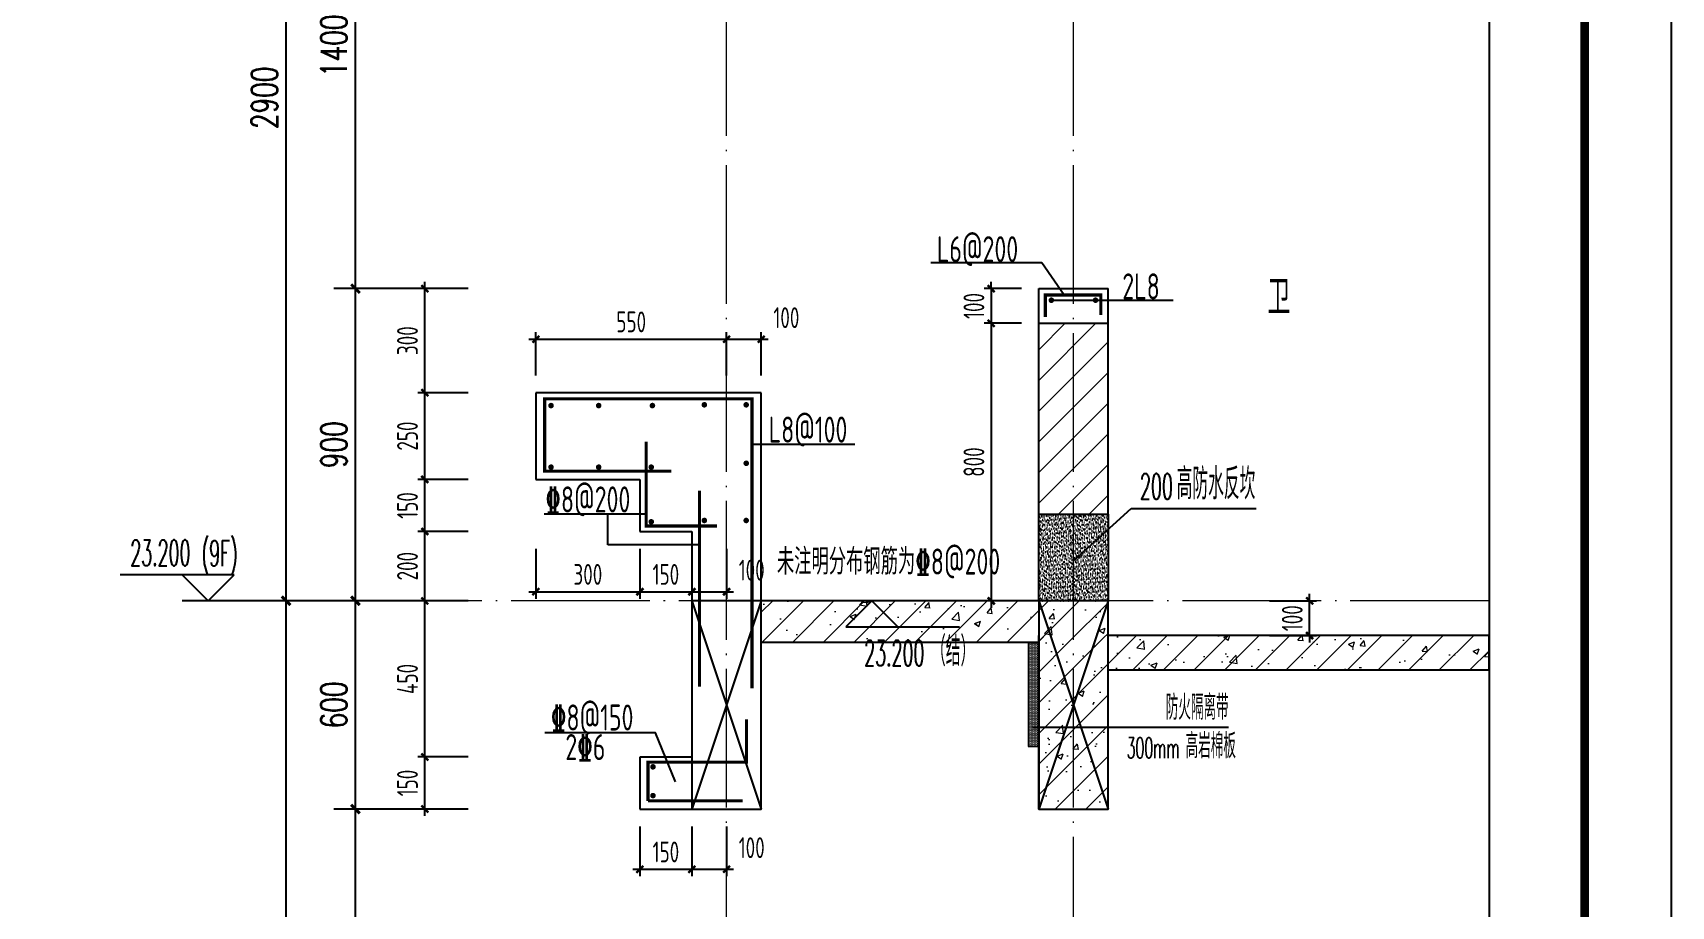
# Model space of a CAD drawing. Extents: x -1712635 to -854203, y -534641 to -21985.
# Drawn here: x -929001 to -924277, y -150271 to -147753 of the extents above; entities that cross this region are included whole.
import ezdxf

# ---------------------------------------------------------------- set-up
doc = ezdxf.new("R2010")
doc.units = 0
doc.header["$LTSCALE"] = 1000
doc.linetypes.add('DOTE', pattern=[2.42, 2, -0.2, 0.02, -0.2])
doc.layers.get('0').update_dxf_attribs({"linetype": 'CONTINUOUS'})
doc.layers.get('Defpoints').update_dxf_attribs({"linetype": 'CONTINUOUS'})
for name, color, linetype in [('DIM', 2, 'CONTINUOUS'), ('DIM_ELEV', 3, 'CONTINUOUS'), ('DIM_IDEN', 67, 'CONTINUOUS'), ('DIM_SYMB', 3, 'CONTINUOUS'), ('PUB_DIM', 3, 'CONTINUOUS'), ('PUB_TEXT', 2, 'CONTINUOUS'), ('REIN', 6, 'CONTINUOUS'), ('S-大样-砼线', 7, 'CONTINUOUS'), ('S-引出线', 40, 'CONTINUOUS'), ('TEXT', 2, 'CONTINUOUS'), ('WALL', 2, 'CONTINUOUS'), ('yichutu', 7, 'CONTINUOUS'), ('立面-看线', 251, 'CONTINUOUS')]:
    doc.layers.add(name, color=color, linetype=linetype)
for name, color, linetype, lineweight in [('DOTE', 19, 'DOTE', 9), ('PUB_HATCH', 8, 'CONTINUOUS', 9), ('图框', 9, 'CONTINUOUS', 18)]:
    doc.layers.add(name, color=color, linetype=linetype, lineweight=lineweight)
doc.styles.add('_TCH_DIM', font='SIMPLEX.shx', dxfattribs={"width": 0.7, "bigfont": 'GBCBIG.shx'})
doc.styles.add('_TCH_DIM_T3', font='SIMPLEX', dxfattribs={"width": 0.705882, "bigfont": 'GBCBIG'})
doc.styles.add('DIM_FONT_T3', font='SIMPLEX', dxfattribs={"width": 0.705882, "bigfont": 'GBCBIG'})
doc.styles.add('TSSD_DIMENSION', font='Tssdeng.shx', dxfattribs={"width": 0.7, "bigfont": 'tssdchn.shx'})
doc.styles.add('TSSD_REIN', font='tssdeng.shx', dxfattribs={"width": 0.7, "height": 300, "bigfont": 'tssdchn.shx'})
doc.styles.add('w', font='tssdeng.shx', dxfattribs={"width": 0.8, "bigfont": 'tssdchn.shx'})
doc.dimstyles.new('_TCH_ARCH&&25', dxfattribs={"dimtxt": 74.375, "dimasz": 25, "dimexe": 62.5, "dimexo": 75, "dimgap": 25, "dimtad": 1, "dimdec": 0, "dimzin": 0, "dimdsep": 46, "dimtxsty": '_TCH_DIM_T3', "dimblk": 'ARCHTICK', "dimcen": 0.09, "dimclrt": 7, "dimazin": 0, "dimtfac": 1, "dimtdec": 0, "dimtix": 1, "dimtmove": 2, "dimatfit": 3, "dimldrblk": 'ARCHTICK', "dimfxl": 0, "dimtolj": 1, "dimtzin": 0, "dimarcsym": 0})
doc.dimstyles.new('TSSD_20_20', dxfattribs={"dimtxt": 60, "dimasz": 20, "dimexe": 20, "dimexo": 50, "dimgap": 20, "dimtad": 1, "dimdec": 0, "dimzin": 0, "dimdsep": 46, "dimtxsty": 'TSSD_DIMENSION', "dimblk": 'ARCHTICK', "dimblk1": 'ARCHTICK', "dimblk2": 'ARCHTICK', "dimcen": 0, "dimdle": 20, "dimclrt": 7, "dimadec": 0, "dimazin": 0, "dimtfac": 1, "dimtdec": 0, "dimtix": 1, "dimtmove": 2, "dimatfit": 3, "dimfxl": 0, "dimtolj": 1, "dimtzin": 0, "dimarcsym": 0})
pattern_1 = [(45, (-1569657.01, 4552.52), (-44.194174, 44.194174), []), (50, (-1569657.01, 4552.52), (179.315046, -15.688034), [18.75, -206.25]), (355, (-1569657.01, 4552.52), (-34.687833, 188.048033), [15, -165]), (100.4514, (-1569642.07, 4551.21), (144.627345, 172.359886), [15.93505, -175.28553]), (46.1842, (-1569657, 4602.52), (266.81026, -41.37975), [28.125, -309.375]), (96.6356, (-1569634.78, 4599.07), (233.66568, 243.52947), [23.90257, -262.92825]), (351.1842, (-1569657, 4602.52), (233.66549, 243.52965), [22.5, -247.5]), (21, (-1569632.01, 4590.02), (149.226763, -100.654723), [18.75, -206.25]), (326, (-1569632.01, 4590.02), (60.828833, 181.28751), [15, -165]), (71.4514, (-1569619.58, 4581.63), (210.055657, 80.632624), [15.93505, -175.28553]), (37.5, (-1569657.01, 4552.52), (3.039964, 83.2234635), [0, -163, 0, -167.5, 0, -165.625]), (7.5, (-1569657.01, 4552.52), (65.767384, 98.602928), [0, -95.5, 0, -159.25, 0, -63.125]), (327.5, (-1569712.76, 4552.52), (133.455609, -5.638718), [0, -62.5, 0, -195, 0, -258.75]), (317.5, (-1569737.76, 4552.52), (145.796542, 25.026246), [0, -81.25, 0, -129.5, 0, -183.75])]

# ---------------------------------------------------------------- blocks, each defined once
blk = doc.blocks.new('GFDDDDRG')
at = {"layer": '图框'}
blk.add_lwpolyline([(923309.8, -107437), (923309.8, -159999.5), (893609.8, -159999.5), (893609.8, -107437)], close=True, dxfattribs=at)
blk.add_lwpolyline([(923309.8, -107437), (923309.8, -159999.5), (893609.8, -159999.5), (893609.8, -107437)], close=True, dxfattribs=at)
at = {"layer": '图框', "const_width": 50}
blk.add_lwpolyline([(894109.8, -159499.5), (922809.8, -159499.5), (922809.8, -108687), (894109.8, -108687)], close=True, dxfattribs=at)
blk = doc.blocks.new('yct-1051-594-26275-14850-25-1002.0')
at = {"layer": 'yichutu', "color": 7}
blk.add_lwpolyline([(0, 0), (0, 14850), (26275, 14850), (26275, 0)], close=True, dxfattribs=at)
blk = doc.blocks.new('A$C1F6240CC')
at = {"layer": 'PUB_HATCH'}
h = blk.add_hatch(dxfattribs=at)
h.set_pattern_fill('DOTS', color=251, scale=2, style=0)
h.set_pattern_definition([(0, (-2e-08, -300), (1.5875, 3.175), [0, -3.175])])
h.paths.add_polyline_path([(-30, -300), (0, -300), (0, -50), (0, 0), (0, 0), (0, 0), (-30, 0)])
at = {"layer": 'DIM_IDEN', "color": 5}
for p, q in [((-17, -243.7), (275.1, -243.7)), ((275.1, -243.7), (547, -243.7))]:
    blk.add_line(p, q, dxfattribs=at)
at = {"layer": 'PUB_HATCH', "color": 5}
blk.add_lwpolyline([(0, 0), (-30, 0), (-30, -300), (0, -300)], close=True, dxfattribs=at)
at = {"layer": 'PUB_TEXT', "style": 'DIM_FONT_T3', "width": 0.705882}
blk.add_text('防火隔离带', height=71.49, dxfattribs=at).set_placement((366.2, -222.7))
at = {"layer": 'PUB_TEXT', "color": 5, "style": 'DIM_FONT_T3'}
for s, height, width, p in [('300mm', 59.5, 0.49827, (253.9, -333.7)), ('高岩棉板', 71.49, 0.705882, (423.4, -333.7))]:
    blk.add_text(s, height=height, dxfattribs=dict(at, width=width)).set_placement(p)
blk = doc.blocks.new('_ArchTick')
at = {"color": 0, "const_width": 0.35}
blk.add_lwpolyline([(-0.5, -0.5), (0.5, 0.5)], dxfattribs=at)
blk = doc.blocks.new('*D3705')
at = {"layer": 'Defpoints', "color": 0}
for p in [(-925485.2, -149390.5), (-925319.3, -149390.5), (-925485.2, -149490.5)]:
    blk.add_point(p, dxfattribs=at)
at = {"layer": 'DIM', "color": 0, "lineweight": -2}
for p, q in [((-925319.3, -149390.5), (-925319.3, -149370.5)), ((-925435.2, -149390.5), (-925299.3, -149390.5)), ((-925319.3, -149490.5), (-925319.3, -149390.5)), ((-925435.2, -149490.5), (-925299.3, -149490.5)), ((-925319.3, -149490.5), (-925319.3, -149510.5))]:
    blk.add_line(p, q, dxfattribs=at)
at = {"layer": 'DIM', "color": 0, "lineweight": -2, "xscale": 20, "yscale": 20, "zscale": 20}
for p, rotation in [((-925319.3, -149390.5), 270), ((-925319.3, -149490.5), 90)]:
    blk.add_blockref('_ArchTick', p, dxfattribs=dict(at, rotation=rotation))
at = {"layer": 'DIM', "color": 7, "insert": (-925369.3, -149440.5), "char_height": 60, "attachment_point": 5, "rotation": 90, "style": 'TSSD_DIMENSION'}
blk.add_mtext('\\A1;100', dxfattribs=at)
blk = doc.blocks.new('*D3807')
at = {"layer": 'Defpoints', "color": 0}
for p in [(-927250.4, -149990.5), (-927100.4, -149990.5), (-927100.4, -150164.2)]:
    blk.add_point(p, dxfattribs=at)
at = {"layer": 'DIM', "color": 0, "lineweight": -2}
for p, q in [((-927250.4, -150040.5), (-927250.4, -150184.2)), ((-927100.4, -150040.5), (-927100.4, -150184.2)), ((-927270.4, -150164.2), (-927080.4, -150164.2))]:
    blk.add_line(p, q, dxfattribs=at)
at = {"layer": 'DIM', "color": 0, "lineweight": -2, "xscale": 20, "yscale": 20, "zscale": 20, "rotation": 180}
blk.add_blockref('_ArchTick', (-927250.4, -150164.2), dxfattribs=at)
at = {"layer": 'DIM', "color": 0, "lineweight": -2, "xscale": 20, "yscale": 20, "zscale": 20}
blk.add_blockref('_ArchTick', (-927100.4, -150164.2), dxfattribs=at)
at = {"layer": 'DIM', "color": 7, "insert": (-927175.4, -150114.2), "char_height": 60, "attachment_point": 5, "style": 'TSSD_DIMENSION'}
blk.add_mtext('\\A1;150', dxfattribs=at)
blk = doc.blocks.new('*D3808')
at = {"layer": 'Defpoints', "color": 0}
for p in [(-927100.4, -149990.5), (-927000.4, -149990.5), (-927000.4, -150164.2)]:
    blk.add_point(p, dxfattribs=at)
at = {"layer": 'DIM', "color": 0, "lineweight": -2}
for p, q in [((-927100.4, -150040.5), (-927100.4, -150184.2)), ((-927000.4, -150040.5), (-927000.4, -150184.2)), ((-927120.4, -150164.2), (-926980.4, -150164.2))]:
    blk.add_line(p, q, dxfattribs=at)
at = {"layer": 'DIM', "color": 0, "lineweight": -2, "xscale": 20, "yscale": 20, "zscale": 20, "rotation": 180}
blk.add_blockref('_ArchTick', (-927100.4, -150164.2), dxfattribs=at)
at = {"layer": 'DIM', "color": 0, "lineweight": -2, "xscale": 20, "yscale": 20, "zscale": 20}
blk.add_blockref('_ArchTick', (-927000.4, -150164.2), dxfattribs=at)
at = {"layer": 'DIM', "color": 7, "insert": (-926928, -150102), "char_height": 60, "attachment_point": 5, "style": 'TSSD_DIMENSION'}
blk.add_mtext('\\A1;100', dxfattribs=at)
blk = doc.blocks.new('*D3809')
at = {"layer": 'Defpoints', "color": 0}
for p in [(-927550.4, -149190.5), (-927250.4, -149190.5), (-927250.4, -149364.2)]:
    blk.add_point(p, dxfattribs=at)
at = {"layer": 'DIM', "color": 0, "lineweight": -2}
for p, q in [((-927550.4, -149240.5), (-927550.4, -149384.2)), ((-927250.4, -149240.5), (-927250.4, -149384.2)), ((-927570.4, -149364.2), (-927230.4, -149364.2))]:
    blk.add_line(p, q, dxfattribs=at)
at = {"layer": 'DIM', "color": 0, "lineweight": -2, "xscale": 20, "yscale": 20, "zscale": 20, "rotation": 180}
blk.add_blockref('_ArchTick', (-927550.4, -149364.2), dxfattribs=at)
at = {"layer": 'DIM', "color": 0, "lineweight": -2, "xscale": 20, "yscale": 20, "zscale": 20}
blk.add_blockref('_ArchTick', (-927250.4, -149364.2), dxfattribs=at)
at = {"layer": 'DIM', "color": 7, "insert": (-927400.4, -149314.2), "char_height": 60, "attachment_point": 5, "style": 'TSSD_DIMENSION'}
blk.add_mtext('\\A1;300', dxfattribs=at)
blk = doc.blocks.new('*D3810')
at = {"layer": 'Defpoints', "color": 0}
for p in [(-927250.4, -149190.5), (-927100.4, -149190.5), (-927100.4, -149364.2)]:
    blk.add_point(p, dxfattribs=at)
at = {"layer": 'DIM', "color": 0, "lineweight": -2}
for p, q in [((-927250.4, -149240.5), (-927250.4, -149384.2)), ((-927100.4, -149240.5), (-927100.4, -149384.2)), ((-927270.4, -149364.2), (-927080.4, -149364.2))]:
    blk.add_line(p, q, dxfattribs=at)
at = {"layer": 'DIM', "color": 0, "lineweight": -2, "xscale": 20, "yscale": 20, "zscale": 20, "rotation": 180}
blk.add_blockref('_ArchTick', (-927250.4, -149364.2), dxfattribs=at)
at = {"layer": 'DIM', "color": 0, "lineweight": -2, "xscale": 20, "yscale": 20, "zscale": 20}
blk.add_blockref('_ArchTick', (-927100.4, -149364.2), dxfattribs=at)
at = {"layer": 'DIM', "color": 7, "insert": (-927175.4, -149314.2), "char_height": 60, "attachment_point": 5, "style": 'TSSD_DIMENSION'}
blk.add_mtext('\\A1;150', dxfattribs=at)
blk = doc.blocks.new('*D3811')
at = {"layer": 'Defpoints', "color": 0}
for p in [(-927100.4, -149190.5), (-927000.4, -149190.5), (-927000.4, -149364.2)]:
    blk.add_point(p, dxfattribs=at)
at = {"layer": 'DIM', "color": 0, "lineweight": -2}
for p, q in [((-927100.4, -149240.5), (-927100.4, -149384.2)), ((-927000.4, -149240.5), (-927000.4, -149384.2)), ((-927120.4, -149364.2), (-926980.4, -149364.2))]:
    blk.add_line(p, q, dxfattribs=at)
at = {"layer": 'DIM', "color": 0, "lineweight": -2, "xscale": 20, "yscale": 20, "zscale": 20, "rotation": 180}
blk.add_blockref('_ArchTick', (-927100.4, -149364.2), dxfattribs=at)
at = {"layer": 'DIM', "color": 0, "lineweight": -2, "xscale": 20, "yscale": 20, "zscale": 20}
blk.add_blockref('_ArchTick', (-927000.4, -149364.2), dxfattribs=at)
at = {"layer": 'DIM', "color": 7, "insert": (-926928, -149302), "char_height": 60, "attachment_point": 5, "style": 'TSSD_DIMENSION'}
blk.add_mtext('\\A1;100', dxfattribs=at)
blk = doc.blocks.new('*D3812')
at = {"layer": 'Defpoints', "color": 0}
for p in [(-927000.4, -148636.4), (-927550.4, -148790.5), (-927000.4, -148790.5)]:
    blk.add_point(p, dxfattribs=at)
at = {"layer": 'DIM', "color": 0, "lineweight": -2}
for p, q in [((-927550.4, -148740.5), (-927550.4, -148616.4)), ((-927000.4, -148740.5), (-927000.4, -148616.4)), ((-927570.4, -148636.4), (-926980.4, -148636.4))]:
    blk.add_line(p, q, dxfattribs=at)
at = {"layer": 'DIM', "color": 0, "lineweight": -2, "xscale": 20, "yscale": 20, "zscale": 20, "rotation": 180}
blk.add_blockref('_ArchTick', (-927550.4, -148636.4), dxfattribs=at)
at = {"layer": 'DIM', "color": 0, "lineweight": -2, "xscale": 20, "yscale": 20, "zscale": 20}
blk.add_blockref('_ArchTick', (-927000.4, -148636.4), dxfattribs=at)
at = {"layer": 'DIM', "color": 7, "insert": (-927275.4, -148586.4), "char_height": 60, "attachment_point": 5, "style": 'TSSD_DIMENSION'}
blk.add_mtext('\\A1;550', dxfattribs=at)
blk = doc.blocks.new('*D3813')
at = {"layer": 'Defpoints', "color": 0}
for p in [(-926900.4, -148636.4), (-927000.4, -148790.5), (-926900.4, -148790.5)]:
    blk.add_point(p, dxfattribs=at)
at = {"layer": 'DIM', "color": 0, "lineweight": -2}
for p, q in [((-927000.4, -148740.5), (-927000.4, -148616.4)), ((-926900.4, -148740.5), (-926900.4, -148616.4)), ((-927020.4, -148636.4), (-926880.4, -148636.4))]:
    blk.add_line(p, q, dxfattribs=at)
at = {"layer": 'DIM', "color": 0, "lineweight": -2, "xscale": 20, "yscale": 20, "zscale": 20, "rotation": 180}
blk.add_blockref('_ArchTick', (-927000.4, -148636.4), dxfattribs=at)
at = {"layer": 'DIM', "color": 0, "lineweight": -2, "xscale": 20, "yscale": 20, "zscale": 20}
blk.add_blockref('_ArchTick', (-926900.4, -148636.4), dxfattribs=at)
at = {"layer": 'DIM', "color": 7, "insert": (-926828, -148574.2), "char_height": 60, "attachment_point": 5, "style": 'TSSD_DIMENSION'}
blk.add_mtext('\\A1;100', dxfattribs=at)
blk = doc.blocks.new('*D3814')
at = {"layer": 'Defpoints', "color": 0}
for p in [(-927870.6, -148490.5), (-927696, -148490.5), (-927696, -148790.5)]:
    blk.add_point(p, dxfattribs=at)
at = {"layer": 'DIM', "color": 0, "lineweight": -2}
for p, q in [((-927746, -148490.5), (-927890.6, -148490.5)), ((-927870.6, -148810.5), (-927870.6, -148470.5)), ((-927746, -148790.5), (-927890.6, -148790.5))]:
    blk.add_line(p, q, dxfattribs=at)
at = {"layer": 'DIM', "color": 0, "lineweight": -2, "xscale": 20, "yscale": 20, "zscale": 20}
for p, rotation in [((-927870.6, -148490.5), 90), ((-927870.6, -148790.5), 270)]:
    blk.add_blockref('_ArchTick', p, dxfattribs=dict(at, rotation=rotation))
at = {"layer": 'DIM', "color": 7, "insert": (-927920.6, -148640.5), "char_height": 60, "attachment_point": 5, "rotation": 90, "style": 'TSSD_DIMENSION'}
blk.add_mtext('\\A1;300', dxfattribs=at)
blk = doc.blocks.new('*D3815')
at = {"layer": 'Defpoints', "color": 0}
for p in [(-927870.6, -148790.5), (-927696, -148790.5), (-927696, -149040.5)]:
    blk.add_point(p, dxfattribs=at)
at = {"layer": 'DIM', "color": 0, "lineweight": -2}
for p, q in [((-927870.6, -149060.5), (-927870.6, -148770.5)), ((-927746, -148790.5), (-927890.6, -148790.5)), ((-927746, -149040.5), (-927890.6, -149040.5))]:
    blk.add_line(p, q, dxfattribs=at)
at = {"layer": 'DIM', "color": 0, "lineweight": -2, "xscale": 20, "yscale": 20, "zscale": 20}
for p, rotation in [((-927870.6, -148790.5), 90), ((-927870.6, -149040.5), 270)]:
    blk.add_blockref('_ArchTick', p, dxfattribs=dict(at, rotation=rotation))
at = {"layer": 'DIM', "color": 7, "insert": (-927920.6, -148915.5), "char_height": 60, "attachment_point": 5, "rotation": 90, "style": 'TSSD_DIMENSION'}
blk.add_mtext('\\A1;250', dxfattribs=at)
blk = doc.blocks.new('*D3816')
at = {"layer": 'Defpoints', "color": 0}
for p in [(-927870.6, -149040.5), (-927696, -149040.5), (-927696, -149190.5)]:
    blk.add_point(p, dxfattribs=at)
at = {"layer": 'DIM', "color": 0, "lineweight": -2}
for p, q in [((-927746, -149040.5), (-927890.6, -149040.5)), ((-927870.6, -149210.5), (-927870.6, -149020.5)), ((-927746, -149190.5), (-927890.6, -149190.5))]:
    blk.add_line(p, q, dxfattribs=at)
at = {"layer": 'DIM', "color": 0, "lineweight": -2, "xscale": 20, "yscale": 20, "zscale": 20}
for p, rotation in [((-927870.6, -149040.5), 90), ((-927870.6, -149190.5), 270)]:
    blk.add_blockref('_ArchTick', p, dxfattribs=dict(at, rotation=rotation))
at = {"layer": 'DIM', "color": 7, "insert": (-927920.6, -149115.5), "char_height": 60, "attachment_point": 5, "rotation": 90, "style": 'TSSD_DIMENSION'}
blk.add_mtext('\\A1;150', dxfattribs=at)
blk = doc.blocks.new('*D3817')
at = {"layer": 'Defpoints', "color": 0}
for p in [(-927870.6, -149190.5), (-927696, -149190.5), (-927696, -149390.5)]:
    blk.add_point(p, dxfattribs=at)
at = {"layer": 'DIM', "color": 0, "lineweight": -2}
for p, q in [((-927746, -149190.5), (-927890.6, -149190.5)), ((-927870.6, -149410.5), (-927870.6, -149170.5)), ((-927746, -149390.5), (-927890.6, -149390.5))]:
    blk.add_line(p, q, dxfattribs=at)
at = {"layer": 'DIM', "color": 0, "lineweight": -2, "xscale": 20, "yscale": 20, "zscale": 20}
for p, rotation in [((-927870.6, -149190.5), 90), ((-927870.6, -149390.5), 270)]:
    blk.add_blockref('_ArchTick', p, dxfattribs=dict(at, rotation=rotation))
at = {"layer": 'DIM', "color": 7, "insert": (-927920.6, -149290.5), "char_height": 60, "attachment_point": 5, "rotation": 90, "style": 'TSSD_DIMENSION'}
blk.add_mtext('\\A1;200', dxfattribs=at)
blk = doc.blocks.new('*D3818')
at = {"layer": 'Defpoints', "color": 0}
for p in [(-927870.6, -149390.5), (-927696, -149390.5), (-927696, -149840.5)]:
    blk.add_point(p, dxfattribs=at)
at = {"layer": 'DIM', "color": 0, "lineweight": -2}
for p, q in [((-927870.6, -149860.5), (-927870.6, -149370.5)), ((-927746, -149390.5), (-927890.6, -149390.5)), ((-927746, -149840.5), (-927890.6, -149840.5))]:
    blk.add_line(p, q, dxfattribs=at)
at = {"layer": 'DIM', "color": 0, "lineweight": -2, "xscale": 20, "yscale": 20, "zscale": 20}
for p, rotation in [((-927870.6, -149390.5), 90), ((-927870.6, -149840.5), 270)]:
    blk.add_blockref('_ArchTick', p, dxfattribs=dict(at, rotation=rotation))
at = {"layer": 'DIM', "color": 7, "insert": (-927920.6, -149615.5), "char_height": 60, "attachment_point": 5, "rotation": 90, "style": 'TSSD_DIMENSION'}
blk.add_mtext('\\A1;450', dxfattribs=at)
blk = doc.blocks.new('*D3819')
at = {"layer": 'Defpoints', "color": 0}
for p in [(-927870.6, -149840.5), (-927696, -149840.5), (-927696, -149990.5)]:
    blk.add_point(p, dxfattribs=at)
at = {"layer": 'DIM', "color": 0, "lineweight": -2}
for p, q in [((-927746, -149840.5), (-927890.6, -149840.5)), ((-927870.6, -150010.5), (-927870.6, -149820.5)), ((-927746, -149990.5), (-927890.6, -149990.5))]:
    blk.add_line(p, q, dxfattribs=at)
at = {"layer": 'DIM', "color": 0, "lineweight": -2, "xscale": 20, "yscale": 20, "zscale": 20}
for p, rotation in [((-927870.6, -149840.5), 90), ((-927870.6, -149990.5), 270)]:
    blk.add_blockref('_ArchTick', p, dxfattribs=dict(at, rotation=rotation))
at = {"layer": 'DIM', "color": 7, "insert": (-927920.6, -149915.5), "char_height": 60, "attachment_point": 5, "rotation": 90, "style": 'TSSD_DIMENSION'}
blk.add_mtext('\\A1;150', dxfattribs=at)
blk = doc.blocks.new('*D3831')
at = {"layer": 'Defpoints', "color": 0}
for p in [(-928070.6, -149990.5), (-927770.6, -149990.5), (-927770.6, -151390.5)]:
    blk.add_point(p, dxfattribs=at)
at = {"layer": 'PUB_DIM', "color": 0, "lineweight": -2}
for p, q in [((-927845.6, -149990.5), (-928133.1, -149990.5)), ((-928070.6, -151390.5), (-928070.6, -149990.5)), ((-927845.6, -151390.5), (-928133.1, -151390.5))]:
    blk.add_line(p, q, dxfattribs=at)
at = {"layer": 'PUB_DIM', "color": 0, "lineweight": -2, "xscale": 25, "yscale": 25, "zscale": 25}
for p, rotation in [((-928070.6, -149990.5), 90), ((-928070.6, -151390.5), 270)]:
    blk.add_blockref('_ArchTick', p, dxfattribs=dict(at, rotation=rotation))
at = {"layer": 'PUB_DIM', "color": 7, "insert": (-928132.8, -150690.5), "char_height": 74.38, "attachment_point": 5, "rotation": 90, "style": '_TCH_DIM_T3'}
blk.add_mtext('\\A1;1400', dxfattribs=at)
blk = doc.blocks.new('*D3832')
at = {"layer": 'Defpoints', "color": 0}
for p in [(-928070.6, -149390.5), (-927770.6, -149390.5), (-927770.6, -149990.5)]:
    blk.add_point(p, dxfattribs=at)
at = {"layer": 'PUB_DIM', "color": 0, "lineweight": -2}
for p, q in [((-927845.6, -149390.5), (-928133.1, -149390.5)), ((-928070.6, -149990.5), (-928070.6, -149390.5)), ((-927845.6, -149990.5), (-928133.1, -149990.5))]:
    blk.add_line(p, q, dxfattribs=at)
at = {"layer": 'PUB_DIM', "color": 0, "lineweight": -2, "xscale": 25, "yscale": 25, "zscale": 25}
for p, rotation in [((-928070.6, -149390.5), 90), ((-928070.6, -149990.5), 270)]:
    blk.add_blockref('_ArchTick', p, dxfattribs=dict(at, rotation=rotation))
at = {"layer": 'PUB_DIM', "color": 7, "insert": (-928132.8, -149690.5), "char_height": 74.38, "attachment_point": 5, "rotation": 90, "style": '_TCH_DIM_T3'}
blk.add_mtext('\\A1;600', dxfattribs=at)
blk = doc.blocks.new('*D3833')
at = {"layer": 'Defpoints', "color": 0}
for p in [(-928070.6, -148490.5), (-927770.6, -148490.5), (-927770.6, -149390.5)]:
    blk.add_point(p, dxfattribs=at)
at = {"layer": 'PUB_DIM', "color": 0, "lineweight": -2}
for p, q in [((-927845.6, -148490.5), (-928133.1, -148490.5)), ((-928070.6, -149390.5), (-928070.6, -148490.5)), ((-927845.6, -149390.5), (-928133.1, -149390.5))]:
    blk.add_line(p, q, dxfattribs=at)
at = {"layer": 'PUB_DIM', "color": 0, "lineweight": -2, "xscale": 25, "yscale": 25, "zscale": 25}
for p, rotation in [((-928070.6, -148490.5), 90), ((-928070.6, -149390.5), 270)]:
    blk.add_blockref('_ArchTick', p, dxfattribs=dict(at, rotation=rotation))
at = {"layer": 'PUB_DIM', "color": 7, "insert": (-928132.8, -148940.5), "char_height": 74.38, "attachment_point": 5, "rotation": 90, "style": '_TCH_DIM_T3'}
blk.add_mtext('\\A1;900', dxfattribs=at)
blk = doc.blocks.new('*D3834')
at = {"layer": 'Defpoints', "color": 0}
for p in [(-928070.6, -147090.5), (-927770.6, -147090.5), (-927770.6, -148490.5)]:
    blk.add_point(p, dxfattribs=at)
at = {"layer": 'PUB_DIM', "color": 0, "lineweight": -2}
for p, q in [((-927845.6, -147090.5), (-928133.1, -147090.5)), ((-928070.6, -148490.5), (-928070.6, -147090.5)), ((-927845.6, -148490.5), (-928133.1, -148490.5))]:
    blk.add_line(p, q, dxfattribs=at)
at = {"layer": 'PUB_DIM', "color": 0, "lineweight": -2, "xscale": 25, "yscale": 25, "zscale": 25}
for p, rotation in [((-928070.6, -147090.5), 90), ((-928070.6, -148490.5), 270)]:
    blk.add_blockref('_ArchTick', p, dxfattribs=dict(at, rotation=rotation))
at = {"layer": 'PUB_DIM', "color": 7, "insert": (-928132.8, -147790.5), "char_height": 74.38, "attachment_point": 5, "rotation": 90, "style": '_TCH_DIM_T3'}
blk.add_mtext('\\A1;1400', dxfattribs=at)
blk = doc.blocks.new('*D3840')
at = {"layer": 'Defpoints', "color": 0}
for p in [(-928270.6, -149390.5), (-927770.6, -149390.5), (-927770.6, -152290.5)]:
    blk.add_point(p, dxfattribs=at)
at = {"layer": 'PUB_DIM', "color": 0, "lineweight": -2}
for p, q in [((-927845.6, -149390.5), (-928333.1, -149390.5)), ((-928270.6, -152290.5), (-928270.6, -149390.5)), ((-927845.6, -152290.5), (-928333.1, -152290.5))]:
    blk.add_line(p, q, dxfattribs=at)
at = {"layer": 'PUB_DIM', "color": 0, "lineweight": -2, "xscale": 25, "yscale": 25, "zscale": 25}
for p, rotation in [((-928270.6, -149390.5), 90), ((-928270.6, -152290.5), 270)]:
    blk.add_blockref('_ArchTick', p, dxfattribs=dict(at, rotation=rotation))
at = {"layer": 'PUB_DIM', "color": 7, "insert": (-928332.8, -150840.5), "char_height": 74.38, "attachment_point": 5, "rotation": 90, "style": '_TCH_DIM_T3'}
blk.add_mtext('\\A1;2900', dxfattribs=at)
blk = doc.blocks.new('*D3841')
at = {"layer": 'Defpoints', "color": 0}
for p in [(-928270.6, -146490.5), (-927770.6, -146490.5), (-927770.6, -149390.5)]:
    blk.add_point(p, dxfattribs=at)
at = {"layer": 'PUB_DIM', "color": 0, "lineweight": -2}
for p, q in [((-927845.6, -146490.5), (-928333.1, -146490.5)), ((-928270.6, -149390.5), (-928270.6, -146490.5)), ((-927845.6, -149390.5), (-928333.1, -149390.5))]:
    blk.add_line(p, q, dxfattribs=at)
at = {"layer": 'PUB_DIM', "color": 0, "lineweight": -2, "xscale": 25, "yscale": 25, "zscale": 25}
for p, rotation in [((-928270.6, -146490.5), 90), ((-928270.6, -149390.5), 270)]:
    blk.add_blockref('_ArchTick', p, dxfattribs=dict(at, rotation=rotation))
at = {"layer": 'PUB_DIM', "color": 7, "insert": (-928332.8, -147940.5), "char_height": 74.38, "attachment_point": 5, "rotation": 90, "style": '_TCH_DIM_T3'}
blk.add_mtext('\\A1;2900', dxfattribs=at)
blk = doc.blocks.new('20210809.03332338')
at = {"layer": 'S-大样-砼线'}
for p, q in [((87154.5, 67180.9), (87354.5, 66580.9)), ((87354.5, 67180.9), (87154.5, 66580.9))]:
    blk.add_line(p, q, dxfattribs=at)
blk.add_lwpolyline([(87354.5, 67180.9), (87154.5, 67180.9), (87154.5, 66580.9), (87354.5, 66580.9)], close=True, dxfattribs=at)
blk = doc.blocks.new('*D3848')
at = {"layer": 'Defpoints', "color": 0}
for p in [(-926100.4, -148490.5), (-926237.3, -148590.5), (-926100.4, -148590.5)]:
    blk.add_point(p, dxfattribs=at)
at = {"layer": 'DIM', "color": 0, "lineweight": -2}
for p, q in [((-926150.4, -148490.5), (-926257.3, -148490.5)), ((-926237.3, -148490.5), (-926237.3, -148470.5)), ((-926237.3, -148490.5), (-926237.3, -148590.5)), ((-926150.4, -148590.5), (-926257.3, -148590.5)), ((-926237.3, -148590.5), (-926237.3, -148610.5))]:
    blk.add_line(p, q, dxfattribs=at)
at = {"layer": 'DIM', "color": 0, "lineweight": -2, "xscale": 20, "yscale": 20, "zscale": 20}
for p, rotation in [((-926237.3, -148490.5), 270), ((-926237.3, -148590.5), 90)]:
    blk.add_blockref('_ArchTick', p, dxfattribs=dict(at, rotation=rotation))
at = {"layer": 'DIM', "color": 7, "insert": (-926287.3, -148540.5), "char_height": 60, "attachment_point": 5, "rotation": 90, "style": 'TSSD_DIMENSION'}
blk.add_mtext('\\A1;100', dxfattribs=at)
blk = doc.blocks.new('20210809.02283206')
at = {"layer": 'REIN', "const_width": 9}
blk.add_lwpolyline([(87484.2, 66580.9), (87484.2, 66644.7), (87644.1, 66644.7), (87644.1, 66586.8)], dxfattribs=at)
at = {"layer": 'REIN', "const_width": 8}
for points in [[(87497.7, 66629.7, 1), (87505.7, 66629.7, 1)], [(87625.1, 66629.7, 1), (87633.1, 66629.7, 1)]]:
    blk.add_lwpolyline(points, format="xyb", close=True, dxfattribs=at)
at = {"layer": 'S-引出线'}
for p, q in [((87474.6, 66737), (87154.5, 66737)), ((87538.8, 66644.7), (87474.6, 66737)), ((87501.7, 66629.7), (87853.3, 66629.7))]:
    blk.add_line(p, q, dxfattribs=at)
at = {"layer": 'TEXT', "style": 'w', "width": 0.7}
for s, p in [('L6@200', (87171.5, 66739.2)), ('2L8', (87706.2, 66632.1))]:
    blk.add_text(s, height=75, rotation=0, dxfattribs=at).set_placement(p)
blk = doc.blocks.new('20210810.12305520')
at = {"layer": 'REIN', "const_width": 9}
for points in [[(67544, -103060.9), (67178.4, -103060.9), (67178.4, -102852.5), (67776.1, -102852.5), (67776.1, -103687.5)], [(67625, -103681.9), (67625, -103117.2)], [(67476.4, -104011.5), (67476.4, -103899.8), (67760.3, -103899.8), (67760.3, -103776.8)]]:
    blk.add_lwpolyline(points, dxfattribs=at)
at = {"layer": 'REIN', "const_width": 8}
for points in [[(67192.7, -102872.1, 1), (67200.7, -102872.1, 1)], [(67330.1, -102872.1, 1), (67338.1, -102872.1, 1)], [(67485, -102872.1, 1), (67493, -102872.1, 1)], [(67634.8, -102869.9, 1), (67642.8, -102869.9, 1)], [(67755.5, -102869.9, 1), (67763.5, -102869.9, 1)], [(67755.5, -103038.4, 1), (67763.5, -103038.4, 1)], [(67192.7, -103049.6, 1), (67200.7, -103049.6, 1)], [(67330.1, -103049.6, 1), (67338.1, -103049.6, 1)], [(67481.7, -103049.6, 1), (67489.7, -103049.6, 1)], [(67481.7, -103207.1, 1), (67489.7, -103207.1, 1)], [(67634.8, -103203.3, 1), (67642.8, -103203.3, 1)], [(67755.5, -103203.3, 1), (67763.5, -103203.3, 1)], [(67486.6, -103913.4, 1), (67494.6, -103913.4, 1)], [(67486.6, -103996.3, 1), (67494.6, -103996.3, 1)]]:
    blk.add_lwpolyline(points, format="xyb", close=True, dxfattribs=at)
at = {"layer": 'REIN'}
for points in [[(67471, -102976.5, 9, 9, 0), (67471, -103219.2, 9, 9, 0), (67675.5, -103219.2, 9, 9, 0)], [(67476.4, -104011.5, 9, 9, 0), (67748.9, -104011.5, 9, 9, 0)]]:
    blk.add_lwpolyline(points, format="xyseb", dxfattribs=at)
at = {"layer": 'S-大样-砼线'}
for p, q in [((67602.9, -103435), (67802.9, -104035)), ((67802.9, -103435), (67602.9, -104035))]:
    blk.add_line(p, q, dxfattribs=at)
blk.add_lwpolyline([(67802.9, -103435), (67602.9, -103435), (67602.9, -104035), (67802.9, -104035)], close=True, dxfattribs=at)
at = {"layer": 'S-引出线'}
for p, q in [((67772.1, -102983), (68072.3, -102983)), ((67177.1, -103184.2), (67471, -103184.2)), ((67360.8, -103273.4), (67360.8, -103184.2)), ((67625, -103273.4), (67360.8, -103273.4))]:
    blk.add_line(p, q, dxfattribs=at)
blk.add_lwpolyline([(67555.6, -103957), (67497.6, -103815.5), (67179.2, -103815.5)], dxfattribs=at)
at = {"layer": 'TEXT', "style": 'TSSD_REIN', "width": 0.7}
for s, p in [('L8@100', (67824.2, -102978.9)), ('%%1328@200', (67180.3, -103180.1)), ('未注明分布钢筋为%%1328@200', (67847.9, -103359.2)), ('%%1328@150', (67196.2, -103808.7)), ('2%%1326', (67238, -103893.9))]:
    blk.add_text(s, height=75, rotation=0, dxfattribs=at).set_placement(p)
blk = doc.blocks.new('20210902.15311021')
at = {"layer": 'DOTE', "color": 1, "linetype": 'DOTE', "ltscale": 0.2}
for p, q in [((88287.8, -133245.9), (88287.8, -113645.9)), ((89287.8, -133245.9), (89287.8, -113645.9)), ((90486.3, -117645.9), (87517.6, -117645.9))]:
    blk.add_line(p, q, dxfattribs=at)
blk = doc.blocks.new('*D3928')
at = {"layer": 'Defpoints', "color": 0}
for p in [(-926100.4, -148590.5), (-926237.3, -149390.5), (-926100.4, -149390.5)]:
    blk.add_point(p, dxfattribs=at)
at = {"layer": 'DIM', "color": 0, "lineweight": -2}
for p, q in [((-926237.3, -148570.5), (-926237.3, -149410.5)), ((-926150.4, -148590.5), (-926257.3, -148590.5)), ((-926150.4, -149390.5), (-926257.3, -149390.5))]:
    blk.add_line(p, q, dxfattribs=at)
at = {"layer": 'DIM', "color": 0, "lineweight": -2, "xscale": 20, "yscale": 20, "zscale": 20}
for p, rotation in [((-926237.3, -148590.5), 90), ((-926237.3, -149390.5), 270)]:
    blk.add_blockref('_ArchTick', p, dxfattribs=dict(at, rotation=rotation))
at = {"layer": 'DIM', "color": 7, "insert": (-926287.3, -148990.5), "char_height": 60, "attachment_point": 5, "rotation": 90, "style": 'TSSD_DIMENSION'}
blk.add_mtext('\\A1;800', dxfattribs=at)

msp = doc.modelspace()

# ---------------------------------------------------------------- hatches: boundary and pattern name
at = {"layer": 'PUB_HATCH'}
h = msp.add_hatch(dxfattribs=at)
h.set_pattern_fill('普通砖', color=256, scale=25, style=0)
h.set_pattern_definition([(45, (-1569657.01, 4597.395), (-44.1941915, 44.1941915), [])])
h.paths.add_polyline_path([(-925900.4, -149140.51), (-925900.4, -148590.51), (-926100.4, -148590.51), (-926100.4, -149140.51)])
h = msp.add_hatch(dxfattribs=at)
h.set_pattern_fill('钢筋混凝土', color=256, scale=25, style=0)
h.set_pattern_definition(pattern_1)
h.paths.add_polyline_path([(-926900.4, -149390.52), (-926900.4, -149510.52), (-926100.4, -149510.52), (-925900.4, -149390.52)])
h = msp.add_hatch(dxfattribs=at)
h.set_pattern_fill('钢筋混凝土', color=256, scale=25, style=0)
h.set_pattern_definition(pattern_1)
h.paths.add_polyline_path([(-925967.07, -149523.85), (-925900.4, -149490.52), (-925900.4, -149390.52), (-926100.4, -149510.52), (-926100.4, -149490.52)])
h = msp.add_hatch(dxfattribs=at)
h.set_pattern_fill('钢筋混凝土', color=256, scale=25, style=0)
h.set_pattern_definition(pattern_1)
h.paths.add_polyline_path([(-925900.4, -149990.51), (-925900.4, -149590.52), (-925967.07, -149523.85), (-926100.4, -149490.52), (-926100.4, -149990.51)])
h = msp.add_hatch(dxfattribs=at)
h.set_pattern_fill('钢筋混凝土', color=256, scale=25, style=0)
h.set_pattern_definition(pattern_1)
h.paths.add_polyline_path([(-924801.87, -149490.52), (-925900.4, -149490.52), (-925967.07, -149523.85), (-925900.4, -149590.52), (-924801.87, -149590.52)])
at = {"layer": '立面-看线'}
h = msp.add_hatch(dxfattribs=at)
h.set_pattern_fill('碎沙', color=256, scale=4)
h.set_pattern_definition([(37.5, (-1727153.6394, -534752.467), (-0.32000626, 9.78826475), [0, -7.7216, 0, -8.636, 0, -8.255]), (7.5, (-1727153.64, -534752.467), (8.99046566, 14.33650201), [0, -4.1656, 0, -6.9596, 0, -2.667]), (327.5, (-1727159.888, -534752.467), (15.819847405, 0.02874369), [0, -2.54, 0, -9.144, 0, -11.938]), (317.5, (-1727159.888, -534752.467), (15.27112905, 4.45858647), [0, -1.27, 0, -5.9944, 0, -6.858])])
h.paths.add_polyline_path([(-926100.4, -149390.51), (-925900.4, -149390.51), (-925900.4, -149140.51), (-926100.4, -149140.51)])

# ---------------------------------------------------------------- linework, layer by layer
at = {"layer": 'DIM_ELEV'}
for p, q in [((-928420.59, -149315.52), (-928748.59, -149315.52)), ((-928495.59, -149390.52), (-928570.59, -149315.52)), ((-928495.59, -149390.52), (-928420.59, -149315.52)), ((-928070.59, -149390.52), (-928570.59, -149390.52))]:
    msp.add_line(p, q, dxfattribs=at)
at = {"layer": 'DIM_ELEV', "color": 3}
for p, q in [((-926581.87, -149390.52), (-926656.87, -149465.52)), ((-926581.87, -149390.52), (-926506.87, -149465.52)), ((-926656.87, -149465.52), (-926328.87, -149465.52))]:
    msp.add_line(p, q, dxfattribs=at)
at = {"layer": 'DIM_IDEN'}
for p, q in [((-926000.4, -149275.51), (-925833.59, -149124)), ((-925833.59, -149124), (-925473.41, -149124))]:
    msp.add_line(p, q, dxfattribs=at)
at = {"layer": 'DIM_SYMB'}
msp.add_lwpolyline([(-924801.87, -145970.52), (-924801.87, -155602.39), (-924749.37, -155621.5), (-924854.37, -155640.01), (-924801.87, -155658.64), (-924801.87, -165290.52)], dxfattribs=at)
at = {"layer": 'WALL'}
for p, q in [((-926100.4, -148590.51), (-926100.4, -148490.51)), ((-926100.4, -148490.51), (-925900.4, -148490.51)), ((-925900.4, -148590.51), (-925900.4, -148490.51)), ((-926100.4, -148590.51), (-925900.4, -148590.51)), ((-926100.4, -149140.51), (-926100.4, -148590.51)), ((-925900.4, -149140.51), (-925900.4, -148590.51)), ((-926900.4, -148790.53), (-927550.4, -148790.51)), ((-927550.4, -148790.51), (-927550.4, -149040.51)), ((-926900.4, -149390.52), (-926900.4, -148790.53)), ((-927550.4, -149040.51), (-927250.4, -149040.52)), ((-927250.4, -149040.52), (-927250.4, -149190.52)), ((-926100.4, -149140.51), (-925900.4, -149140.51)), ((-927250.4, -149190.52), (-927100.4, -149190.52)), ((-927100.4, -149190.52), (-927100.4, -149840.52)), ((-925900.4, -149390.52), (-926900.4, -149390.52)), ((-925900.4, -149490.52), (-925900.4, -149390.52)), ((-926900.4, -149990.52), (-926900.4, -149510.52)), ((-926100.4, -149510.52), (-926900.4, -149510.52)), ((-926100.4, -149990.51), (-926100.4, -149490.52)), ((-926100.4, -149490.52), (-926100.4, -149510.52)), ((-924801.87, -149490.52), (-925900.4, -149490.52)), ((-924801.87, -149590.52), (-924801.87, -149490.52)), ((-924801.87, -149590.52), (-925900.4, -149590.52)), ((-925900.4, -149990.51), (-925900.4, -149590.52)), ((-927100.4, -149840.52), (-927250.4, -149840.52)), ((-927250.4, -149840.52), (-927250.4, -149990.52)), ((-927250.4, -149990.52), (-926900.4, -149990.52)), ((-926100.4, -149990.51), (-925900.4, -149990.51))]:
    msp.add_line(p, q, dxfattribs=at)
msp.add_lwpolyline([(-926100.4, -149140.51), (-925900.4, -149140.51), (-925900.4, -149390.51), (-926100.4, -149390.51)], close=True, dxfattribs=at)

# ---------------------------------------------------------------- block references
at = {"xscale": 0.5, "yscale": 0.5, "zscale": 0.5}
msp.add_blockref('GFDDDDRG', (-1385931.4, -89164.01), dxfattribs=at)
msp.add_blockref('A$C1F6240CC', (-926100.4, -149510.51))
at = {"layer": 'DOTE'}
msp.add_blockref('20210902.15311021', (-1015288.17, -31744.62), dxfattribs=at)
at = {"layer": 'REIN'}
msp.add_blockref('20210809.02283206', (-1013565.58, -215153.62), dxfattribs=at)
at = {"layer": 'S-大样-砼线'}
msp.add_blockref('20210809.03332338', (-1013254.91, -216571.44), dxfattribs=at)
at = {"layer": 'TEXT'}
msp.add_blockref('20210810.12305520', (-994703.28, -45955.49), dxfattribs=at)
at = {"layer": 'yichutu', "rotation": 270}
msp.add_blockref('yct-1051-594-26275-14850-25-1002.0', (-939126.51, -142882.49), dxfattribs=at)

# ---------------------------------------------------------------- texts
at = {"layer": 'DIM_ELEV', "color": 7, "style": '_TCH_DIM'}
for s, height, width, p in [('（结）', 84.397, 0.7, (-926410.93, -149578.04)), ('23.200', 74.375, 0.494118, (-926603.43, -149578.04))]:
    msp.add_text(s, height=height, dxfattribs=dict(at, width=width)).set_placement(p)
at = {"layer": 'PUB_TEXT'}
for s, height, style, width, p in [('卫', 100, 'TSSD_REIN', 0.7, (-925441.18, -148564.89)), ('高防水反坎', 89.362, 'DIM_FONT_T3', 0.705882, (-925702.7, -149097.75)), ('200', 74.375, 'DIM_FONT_T3', 0.49827, (-925808.58, -149097.75)), ('23.200', 74.375, '_TCH_DIM', 0.494118, (-928719.69, -149289.27)), ('(9F)', 74.375, '_TCH_DIM', 0.494118, (-928514.29, -149290.49))]:
    msp.add_text(s, height=height, dxfattribs=dict(at, style=style, width=width)).set_placement(p)

# ---------------------------------------------------------------- dimensions: what is measured, and where the dimension line sits
at = {"layer": 'DIM'}
for p1, p2, distance, picture, middle in [((-927695.98, -148790.52), (-927695.98, -148490.51), 174.61, '*D3814', (-927920.59, -148640.51)), ((-927550.4, -148790.52), (-927000.4, -148790.52), 154.16, '*D3812', (-927275.4, -148586.35)), ((-927695.98, -149040.51), (-927695.98, -148790.52), 174.61, '*D3815', (-927920.59, -148915.51)), ((-927695.98, -149190.51), (-927695.98, -149040.51), 174.61, '*D3816', (-927920.59, -149115.51)), ((-927695.98, -149390.52), (-927695.98, -149190.51), 174.61, '*D3817', (-927920.59, -149290.51)), ((-927550.4, -149190.52), (-927250.4, -149190.52), -173.71, '*D3809', (-927400.4, -149314.23)), ((-927250.4, -149190.52), (-927100.4, -149190.52), -173.71, '*D3810', (-927175.4, -149314.23)), ((-927695.98, -149840.52), (-927695.98, -149390.52), 174.61, '*D3818', (-927920.59, -149615.52)), ((-925485.22, -149490.51), (-925485.22, -149390.51), -165.96, '*D3705', (-925369.26, -149440.51)), ((-927695.98, -149990.52), (-927695.98, -149840.52), 174.61, '*D3819', (-927920.59, -149915.52)), ((-927250.4, -149990.52), (-927100.4, -149990.52), -173.71, '*D3807', (-927175.4, -150114.23))]:
    dim = msp.add_aligned_dim(p1=p1, p2=p2, distance=distance, dimstyle='TSSD_20_20', dxfattribs=at)
    dim.commit()
    dim.dimension.update_dxf_attribs({"geometry": picture, "text_midpoint": middle})
for base, p1, p2, picture, middle in [((-926237.32, -148590.51), (-926100.4, -148490.51), (-926100.4, -148590.51), '*D3848', (-926287.32, -148540.51)), ((-926237.32, -149390.52), (-926100.4, -148590.51), (-926100.4, -149390.52), '*D3928', (-926287.32, -148990.51))]:
    dim = msp.add_linear_dim(base=base, p1=p1, p2=p2, angle=90, dimstyle='TSSD_20_20', dxfattribs=at)
    dim.commit()
    dim.dimension.update_dxf_attribs({"geometry": picture, "text_midpoint": middle})
for base, p1, p2, picture, middle in [((-926900.4, -148636.35), (-927000.4, -148790.52), (-926900.4, -148790.52), '*D3813', (-926827.98, -148574.17)), ((-927000.4, -149364.23), (-927100.4, -149190.52), (-927000.4, -149190.52), '*D3811', (-926927.98, -149302.04)), ((-927000.4, -150164.23), (-927100.4, -149990.52), (-927000.4, -149990.52), '*D3808', (-926927.98, -150102.04))]:
    dim = msp.add_linear_dim(base=base, p1=p1, p2=p2, angle=360, dimstyle='TSSD_20_20', dxfattribs=at)
    dim.commit()
    dim.dimension.update_dxf_attribs({"geometry": picture, "text_midpoint": middle, "dimtype": 161})
at = {"layer": 'PUB_DIM'}
for p1, p2, distance, picture, middle in [((-927770.59, -149390.52), (-927770.59, -146490.52), 500, '*D3841', (-928332.78, -147940.52)), ((-927770.59, -148490.51), (-927770.59, -147090.51), 300, '*D3834', (-928132.78, -147790.51)), ((-927770.59, -149390.52), (-927770.59, -148490.51), 300, '*D3833', (-928132.78, -148940.51)), ((-927770.59, -152290.52), (-927770.59, -149390.52), 500, '*D3840', (-928332.78, -150840.52)), ((-927770.59, -149990.52), (-927770.59, -149390.52), 300, '*D3832', (-928132.78, -149690.52)), ((-927770.59, -151390.51), (-927770.59, -149990.52), 300, '*D3831', (-928132.78, -150690.52))]:
    dim = msp.add_aligned_dim(p1=p1, p2=p2, distance=distance, dimstyle='_TCH_ARCH&&25', dxfattribs=at)
    dim.commit()
    dim.dimension.update_dxf_attribs({"geometry": picture, "text_midpoint": middle})

doc.saveas('drawing.dxf')
